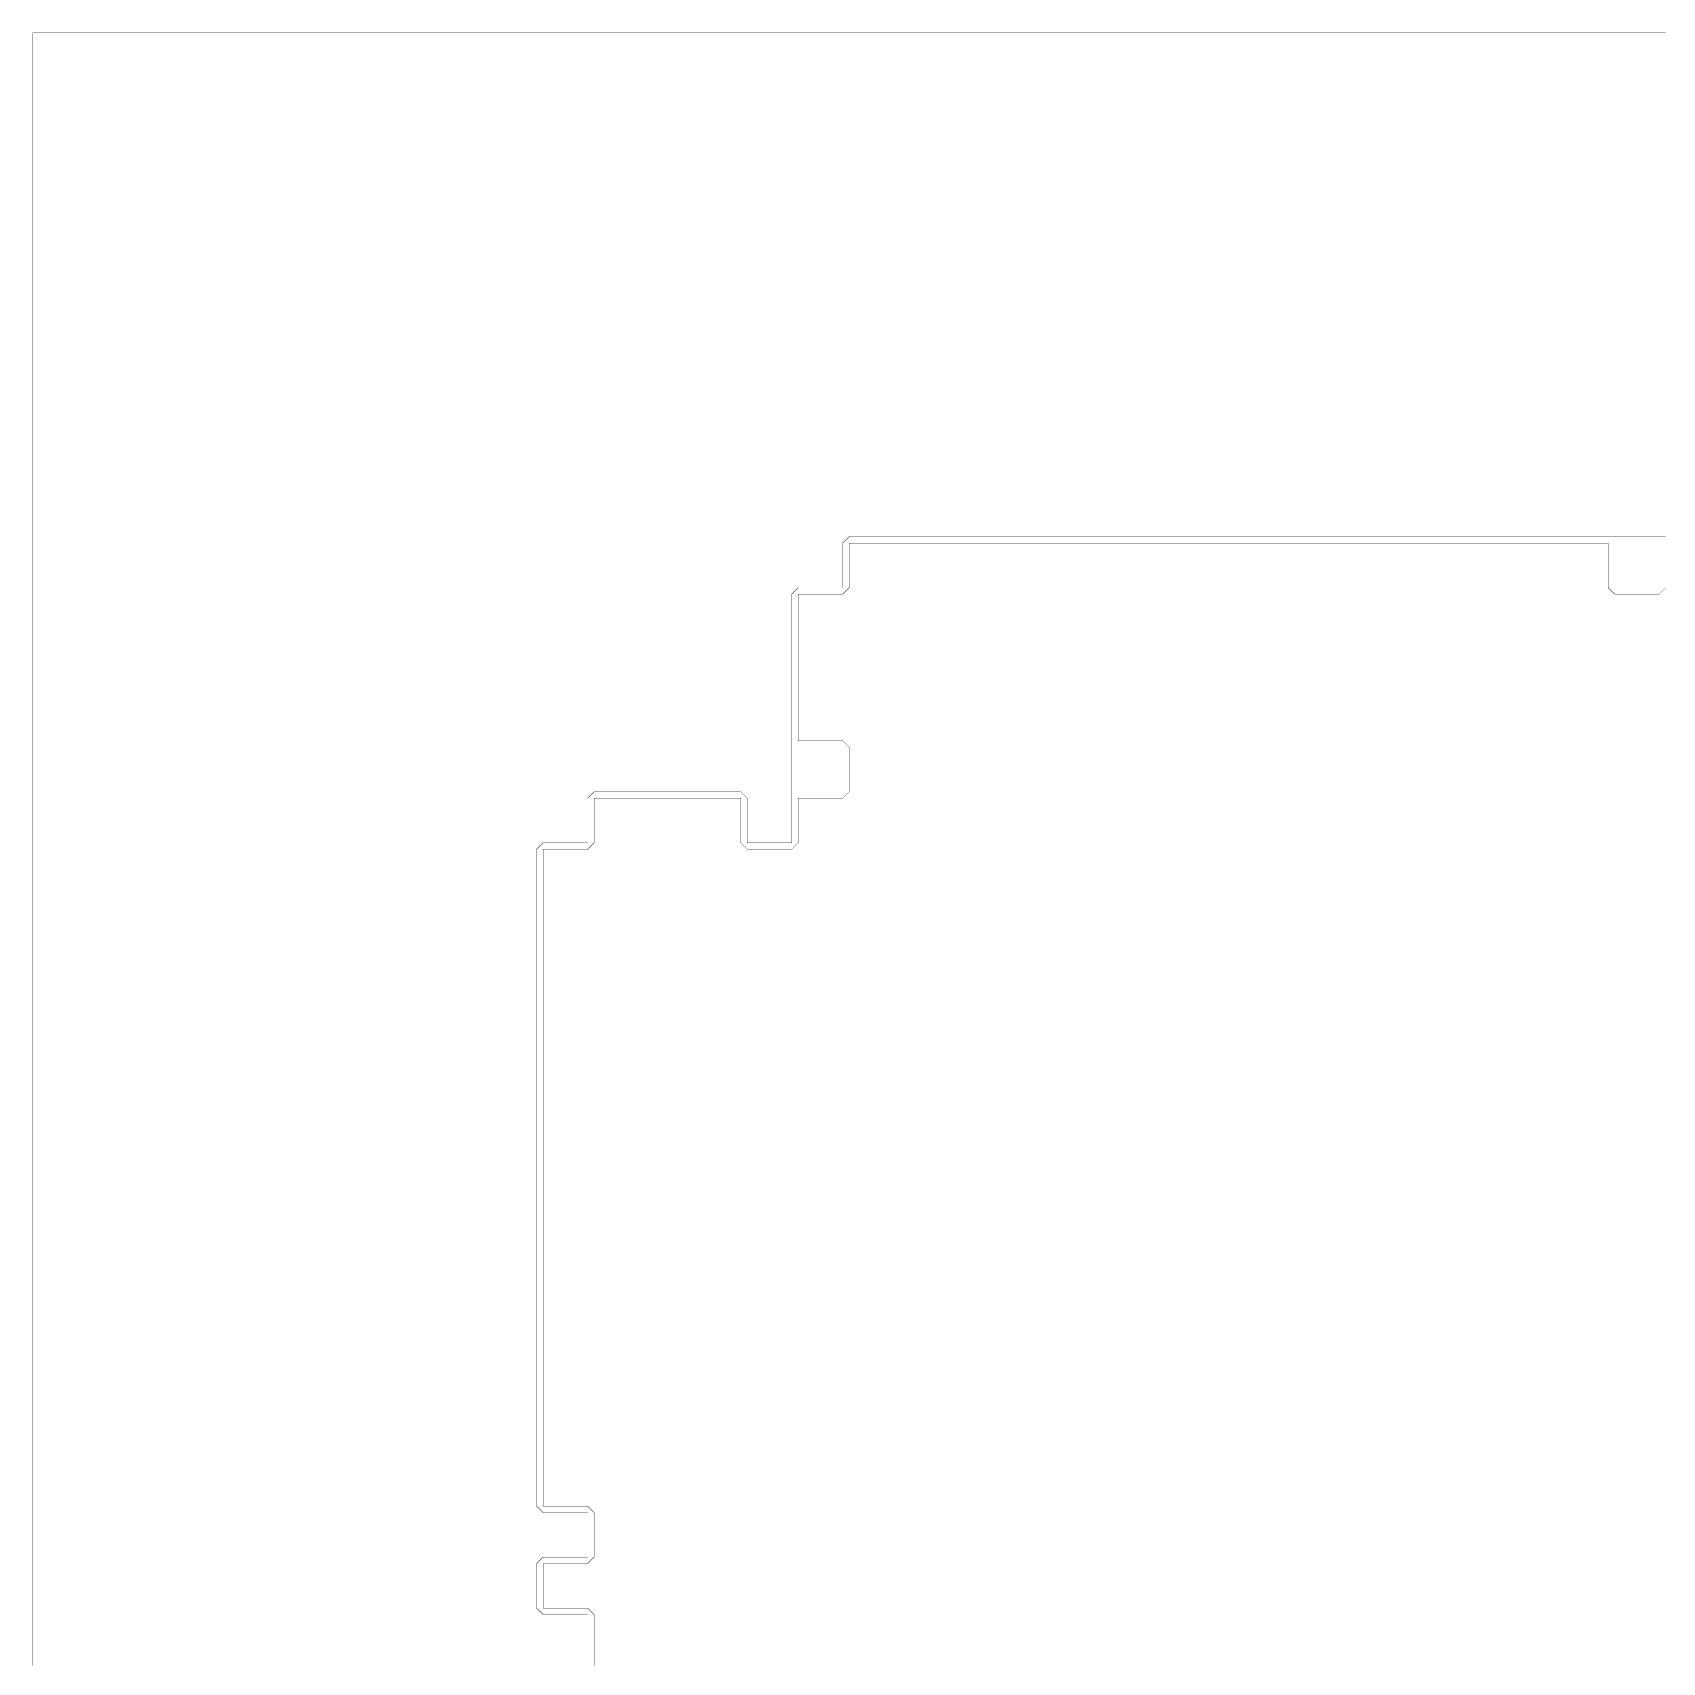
# Model space of a CAD drawing. Header units: metres. Extents: x 0 to 4990, y -4990 to 0.
# Drawn here: x 0 to 2495, y -2495 to 0 of the extents above; entities that cross this region are included whole.
import ezdxf

# ---------------------------------------------------------------- set-up
doc = ezdxf.new("R2010")
doc.units = ezdxf.units.M
doc.layers.add('conductor', color=1, linetype='Continuous')
doc.layers.add('substrate', color=5, linetype='Continuous')

msp = doc.modelspace()

# ---------------------------------------------------------------- linework, layer by layer
at = {"layer": 'conductor', "const_width": 0.5}
msp.add_lwpolyline([(2500, -849.609375), (2490.234375, -859.375), (2480.46875, -859.375), (2470.703125, -859.375), (2460.9375, -859.375), (2451.171875, -859.375), (2441.40625, -859.375), (2431.640625, -859.375), (2421.875, -859.375), (2412.109375, -849.609375), (2412.109375, -839.84375), (2412.109375, -830.078125), (2412.109375, -820.3125), (2412.109375, -810.546875), (2412.109375, -800.78125), (2412.109375, -791.015625), (2412.109375, -781.25), (2402.34375, -781.25), (2392.578125, -781.25), (2382.8125, -781.25), (2373.046875, -781.25), (2363.28125, -781.25), (2353.515625, -781.25), (2343.75, -781.25), (2333.984375, -781.25), (2324.21875, -781.25), (2314.453125, -781.25), (2304.6875, -781.25), (2294.921875, -781.25), (2285.15625, -781.25), (2275.390625, -781.25), (2265.625, -781.25), (2255.859375, -781.25), (2246.09375, -781.25), (2236.328125, -781.25), (2226.5625, -781.25), (2216.796875, -781.25), (2207.03125, -781.25), (2197.265625, -781.25), (2187.5, -781.25), (2177.734375, -781.25), (2167.96875, -781.25), (2158.203125, -781.25), (2148.4375, -781.25), (2138.671875, -781.25), (2128.90625, -781.25), (2119.140625, -781.25), (2109.375, -781.25), (2099.609375, -781.25), (2089.84375, -781.25), (2080.078125, -781.25), (2070.3125, -781.25), (2060.546875, -781.25), (2050.78125, -781.25), (2041.015625, -781.25), (2031.25, -781.25), (2021.484375, -781.25), (2011.71875, -781.25), (2001.953125, -781.25), (1992.1875, -781.25), (1982.421875, -781.25), (1972.65625, -781.25), (1962.890625, -781.25), (1953.125, -781.25), (1943.359375, -781.25), (1933.59375, -781.25), (1923.828125, -781.25), (1914.0625, -781.25), (1904.296875, -781.25), (1894.53125, -781.25), (1884.765625, -781.25), (1875, -781.25), (1865.234375, -781.25), (1855.46875, -781.25), (1845.703125, -781.25), (1835.9375, -781.25), (1826.171875, -781.25), (1816.40625, -781.25), (1806.640625, -781.25), (1796.875, -781.25), (1787.109375, -781.25), (1777.34375, -781.25), (1767.578125, -781.25), (1757.8125, -781.25), (1748.046875, -781.25), (1738.28125, -781.25), (1728.515625, -781.25), (1718.75, -781.25), (1708.984375, -781.25), (1699.21875, -781.25), (1689.453125, -781.25), (1679.6875, -781.25), (1669.921875, -781.25), (1660.15625, -781.25), (1650.390625, -781.25), (1640.625, -781.25), (1630.859375, -781.25), (1621.09375, -781.25), (1611.328125, -781.25), (1601.5625, -781.25), (1591.796875, -781.25), (1582.03125, -781.25), (1572.265625, -781.25), (1562.5, -781.25), (1552.734375, -781.25), (1542.96875, -781.25), (1533.203125, -781.25), (1523.4375, -781.25), (1513.671875, -781.25), (1503.90625, -781.25), (1494.140625, -781.25), (1484.375, -781.25), (1474.609375, -781.25), (1464.84375, -781.25), (1455.078125, -781.25), (1445.3125, -781.25), (1435.546875, -781.25), (1425.78125, -781.25), (1416.015625, -781.25), (1406.25, -781.25), (1396.484375, -781.25), (1386.71875, -781.25), (1376.953125, -781.25), (1367.1875, -781.25), (1357.421875, -781.25), (1347.65625, -781.25), (1337.890625, -781.25), (1328.125, -781.25), (1318.359375, -781.25), (1308.59375, -781.25), (1298.828125, -781.25), (1289.0625, -781.25), (1279.296875, -781.25), (1269.53125, -781.25), (1259.765625, -781.25), (1250, -781.25), (1250, -791.015625), (1250, -800.78125), (1250, -810.546875), (1250, -820.3125), (1250, -830.078125), (1250, -839.84375), (1250, -849.609375), (1240.234375, -859.375), (1230.46875, -859.375), (1220.703125, -859.375), (1210.9375, -859.375), (1201.171875, -859.375), (1191.40625, -859.375), (1181.640625, -859.375), (1171.875, -859.375), (1171.875, -869.140625), (1171.875, -878.90625), (1171.875, -888.671875), (1171.875, -898.4375), (1171.875, -908.203125), (1171.875, -917.96875), (1171.875, -927.734375), (1171.875, -937.5), (1171.875, -947.265625), (1171.875, -957.03125), (1171.875, -966.796875), (1171.875, -976.5625), (1171.875, -986.328125), (1171.875, -996.09375), (1171.875, -1005.859375), (1171.875, -1015.625), (1171.875, -1025.390625), (1171.875, -1035.15625), (1171.875, -1044.921875), (1171.875, -1054.6875), (1171.875, -1064.453125), (1171.875, -1074.21875), (1171.875, -1083.984375), (1181.640625, -1083.984375), (1191.40625, -1083.984375), (1201.171875, -1083.984375), (1210.9375, -1083.984375), (1220.703125, -1083.984375), (1230.46875, -1083.984375), (1240.234375, -1083.984375), (1250, -1093.75), (1250, -1103.515625), (1250, -1113.28125), (1250, -1123.046875), (1250, -1132.8125), (1250, -1142.578125), (1250, -1152.34375), (1250, -1162.109375), (1240.234375, -1171.875), (1230.46875, -1171.875), (1220.703125, -1171.875), (1210.9375, -1171.875), (1201.171875, -1171.875), (1191.40625, -1171.875), (1181.640625, -1171.875), (1171.875, -1171.875), (1171.875, -1181.640625), (1171.875, -1191.40625), (1171.875, -1201.171875), (1171.875, -1210.9375), (1171.875, -1220.703125), (1171.875, -1230.46875), (1171.875, -1240.234375), (1162.109375, -1250), (1152.34375, -1250), (1142.578125, -1250), (1132.8125, -1250), (1123.046875, -1250), (1113.28125, -1250), (1103.515625, -1250), (1093.75, -1250), (1083.984375, -1240.234375), (1083.984375, -1230.46875), (1083.984375, -1220.703125), (1083.984375, -1210.9375), (1083.984375, -1201.171875), (1083.984375, -1191.40625), (1083.984375, -1181.640625), (1083.984375, -1171.875), (1074.21875, -1171.875), (1064.453125, -1171.875), (1054.6875, -1171.875), (1044.921875, -1171.875), (1035.15625, -1171.875), (1025.390625, -1171.875), (1015.625, -1171.875), (1005.859375, -1171.875), (996.09375, -1171.875), (986.328125, -1171.875), (976.5625, -1171.875), (966.796875, -1171.875), (957.03125, -1171.875), (947.265625, -1171.875), (937.5, -1171.875), (927.734375, -1171.875), (917.96875, -1171.875), (908.203125, -1171.875), (898.4375, -1171.875), (888.671875, -1171.875), (878.90625, -1171.875), (869.140625, -1171.875), (859.375, -1171.875), (859.375, -1181.640625), (859.375, -1191.40625), (859.375, -1201.171875), (859.375, -1210.9375), (859.375, -1220.703125), (859.375, -1230.46875), (859.375, -1240.234375), (849.609375, -1250), (839.84375, -1250), (830.078125, -1250), (820.3125, -1250), (810.546875, -1250), (800.78125, -1250), (791.015625, -1250), (781.25, -1250), (781.25, -1259.765625), (781.25, -1269.53125), (781.25, -1279.296875), (781.25, -1289.0625), (781.25, -1298.828125), (781.25, -1308.59375), (781.25, -1318.359375), (781.25, -1328.125), (781.25, -1337.890625), (781.25, -1347.65625), (781.25, -1357.421875), (781.25, -1367.1875), (781.25, -1376.953125), (781.25, -1386.71875), (781.25, -1396.484375), (781.25, -1406.25), (781.25, -1416.015625), (781.25, -1425.78125), (781.25, -1435.546875), (781.25, -1445.3125), (781.25, -1455.078125), (781.25, -1464.84375), (781.25, -1474.609375), (781.25, -1484.375), (781.25, -1494.140625), (781.25, -1503.90625), (781.25, -1513.671875), (781.25, -1523.4375), (781.25, -1533.203125), (781.25, -1542.96875), (781.25, -1552.734375), (781.25, -1562.5), (781.25, -1572.265625), (781.25, -1582.03125), (781.25, -1591.796875), (781.25, -1601.5625), (781.25, -1611.328125), (781.25, -1621.09375), (781.25, -1630.859375), (781.25, -1640.625), (781.25, -1650.390625), (781.25, -1660.15625), (781.25, -1669.921875), (781.25, -1679.6875), (781.25, -1689.453125), (781.25, -1699.21875), (781.25, -1708.984375), (781.25, -1718.75), (781.25, -1728.515625), (781.25, -1738.28125), (781.25, -1748.046875), (781.25, -1757.8125), (781.25, -1767.578125), (781.25, -1777.34375), (781.25, -1787.109375), (781.25, -1796.875), (781.25, -1806.640625), (781.25, -1816.40625), (781.25, -1826.171875), (781.25, -1835.9375), (781.25, -1845.703125), (781.25, -1855.46875), (781.25, -1865.234375), (781.25, -1875), (781.25, -1884.765625), (781.25, -1894.53125), (781.25, -1904.296875), (781.25, -1914.0625), (781.25, -1923.828125), (781.25, -1933.59375), (781.25, -1943.359375), (781.25, -1953.125), (781.25, -1962.890625), (781.25, -1972.65625), (781.25, -1982.421875), (781.25, -1992.1875), (781.25, -2001.953125), (781.25, -2011.71875), (781.25, -2021.484375), (781.25, -2031.25), (781.25, -2041.015625), (781.25, -2050.78125), (781.25, -2060.546875), (781.25, -2070.3125), (781.25, -2080.078125), (781.25, -2089.84375), (781.25, -2099.609375), (781.25, -2109.375), (781.25, -2119.140625), (781.25, -2128.90625), (781.25, -2138.671875), (781.25, -2148.4375), (781.25, -2158.203125), (781.25, -2167.96875), (781.25, -2177.734375), (781.25, -2187.5), (781.25, -2197.265625), (781.25, -2207.03125), (781.25, -2216.796875), (781.25, -2226.5625), (781.25, -2236.328125), (781.25, -2246.09375), (781.25, -2255.859375), (791.015625, -2255.859375), (800.78125, -2255.859375), (810.546875, -2255.859375), (820.3125, -2255.859375), (830.078125, -2255.859375), (839.84375, -2255.859375), (849.609375, -2255.859375), (859.375, -2265.625), (859.375, -2275.390625), (859.375, -2285.15625), (859.375, -2294.921875), (859.375, -2304.6875), (859.375, -2314.453125), (859.375, -2324.21875), (859.375, -2333.984375), (849.609375, -2343.75), (839.84375, -2343.75), (830.078125, -2343.75), (820.3125, -2343.75), (810.546875, -2343.75), (800.78125, -2343.75), (791.015625, -2343.75), (781.25, -2343.75), (781.25, -2353.515625), (781.25, -2363.28125), (781.25, -2373.046875), (781.25, -2382.8125), (781.25, -2392.578125), (781.25, -2402.34375), (781.25, -2412.109375), (791.015625, -2412.109375), (800.78125, -2412.109375), (810.546875, -2412.109375), (820.3125, -2412.109375), (830.078125, -2412.109375), (839.84375, -2412.109375), (849.609375, -2412.109375), (859.375, -2421.875), (859.375, -2431.640625), (859.375, -2441.40625), (859.375, -2451.171875), (859.375, -2460.9375), (859.375, -2470.703125), (859.375, -2480.46875), (859.375, -2490.234375), (859.375, -2500)], dxfattribs=at)
at = {"layer": 'substrate', "const_width": 0.5}
for points in [[(2500, 0), (2490.234375, 0), (2480.46875, 0), (2470.703125, 0), (2460.9375, 0), (2451.171875, 0), (2441.40625, 0), (2431.640625, 0), (2421.875, 0), (2412.109375, 0), (2402.34375, 0), (2392.578125, 0), (2382.8125, 0), (2373.046875, 0), (2363.28125, 0), (2353.515625, 0), (2343.75, 0), (2333.984375, 0), (2324.21875, 0), (2314.453125, 0), (2304.6875, 0), (2294.921875, 0), (2285.15625, 0), (2275.390625, 0), (2265.625, 0), (2255.859375, 0), (2246.09375, 0), (2236.328125, 0), (2226.5625, 0), (2216.796875, 0), (2207.03125, 0), (2197.265625, 0), (2187.5, 0), (2177.734375, 0), (2167.96875, 0), (2158.203125, 0), (2148.4375, 0), (2138.671875, 0), (2128.90625, 0), (2119.140625, 0), (2109.375, 0), (2099.609375, 0), (2089.84375, 0), (2080.078125, 0), (2070.3125, 0), (2060.546875, 0), (2050.78125, 0), (2041.015625, 0), (2031.25, 0), (2021.484375, 0), (2011.71875, 0), (2001.953125, 0), (1992.1875, 0), (1982.421875, 0), (1972.65625, 0), (1962.890625, 0), (1953.125, 0), (1943.359375, 0), (1933.59375, 0), (1923.828125, 0), (1914.0625, 0), (1904.296875, 0), (1894.53125, 0), (1884.765625, 0), (1875, 0), (1865.234375, 0), (1855.46875, 0), (1845.703125, 0), (1835.9375, 0), (1826.171875, 0), (1816.40625, 0), (1806.640625, 0), (1796.875, 0), (1787.109375, 0), (1777.34375, 0), (1767.578125, 0), (1757.8125, 0), (1748.046875, 0), (1738.28125, 0), (1728.515625, 0), (1718.75, 0), (1708.984375, 0), (1699.21875, 0), (1689.453125, 0), (1679.6875, 0), (1669.921875, 0), (1660.15625, 0), (1650.390625, 0), (1640.625, 0), (1630.859375, 0), (1621.09375, 0), (1611.328125, 0), (1601.5625, 0), (1591.796875, 0), (1582.03125, 0), (1572.265625, 0), (1562.5, 0), (1552.734375, 0), (1542.96875, 0), (1533.203125, 0), (1523.4375, 0), (1513.671875, 0), (1503.90625, 0), (1494.140625, 0), (1484.375, 0), (1474.609375, 0), (1464.84375, 0), (1455.078125, 0), (1445.3125, 0), (1435.546875, 0), (1425.78125, 0), (1416.015625, 0), (1406.25, 0), (1396.484375, 0), (1386.71875, 0), (1376.953125, 0), (1367.1875, 0), (1357.421875, 0), (1347.65625, 0), (1337.890625, 0), (1328.125, 0), (1318.359375, 0), (1308.59375, 0), (1298.828125, 0), (1289.0625, 0), (1279.296875, 0), (1269.53125, 0), (1259.765625, 0), (1250, 0), (1240.234375, 0), (1230.46875, 0), (1220.703125, 0), (1210.9375, 0), (1201.171875, 0), (1191.40625, 0), (1181.640625, 0), (1171.875, 0), (1162.109375, 0), (1152.34375, 0), (1142.578125, 0), (1132.8125, 0), (1123.046875, 0), (1113.28125, 0), (1103.515625, 0), (1093.75, 0), (1083.984375, 0), (1074.21875, 0), (1064.453125, 0), (1054.6875, 0), (1044.921875, 0), (1035.15625, 0), (1025.390625, 0), (1015.625, 0), (1005.859375, 0), (996.09375, 0), (986.328125, 0), (976.5625, 0), (966.796875, 0), (957.03125, 0), (947.265625, 0), (937.5, 0), (927.734375, 0), (917.96875, 0), (908.203125, 0), (898.4375, 0), (888.671875, 0), (878.90625, 0), (869.140625, 0), (859.375, 0), (849.609375, 0), (839.84375, 0), (830.078125, 0), (820.3125, 0), (810.546875, 0), (800.78125, 0), (791.015625, 0), (781.25, 0), (771.484375, 0), (761.71875, 0), (751.953125, 0), (742.1875, 0), (732.421875, 0), (722.65625, 0), (712.890625, 0), (703.125, 0), (693.359375, 0), (683.59375, 0), (673.828125, 0), (664.0625, 0), (654.296875, 0), (644.53125, 0), (634.765625, 0), (625, 0), (615.234375, 0), (605.46875, 0), (595.703125, 0), (585.9375, 0), (576.171875, 0), (566.40625, 0), (556.640625, 0), (546.875, 0), (537.109375, 0), (527.34375, 0), (517.578125, 0), (507.8125, 0), (498.046875, 0), (488.28125, 0), (478.515625, 0), (468.75, 0), (458.984375, 0), (449.21875, 0), (439.453125, 0), (429.6875, 0), (419.921875, 0), (410.15625, 0), (400.390625, 0), (390.625, 0), (380.859375, 0), (371.09375, 0), (361.328125, 0), (351.5625, 0), (341.796875, 0), (332.03125, 0), (322.265625, 0), (312.5, 0), (302.734375, 0), (292.96875, 0), (283.203125, 0), (273.4375, 0), (263.671875, 0), (253.90625, 0), (244.140625, 0), (234.375, 0), (224.609375, 0), (214.84375, 0), (205.078125, 0), (195.3125, 0), (185.546875, 0), (175.78125, 0), (166.015625, 0), (156.25, 0), (146.484375, 0), (136.71875, 0), (126.953125, 0), (117.1875, 0), (107.421875, 0), (97.65625, 0), (87.890625, 0), (78.125, 0), (68.359375, 0), (58.59375, 0), (48.828125, 0), (39.0625, 0), (29.296875, 0), (19.53125, 0), (9.765625, 0), (0, 0), (0, -9.765625), (0, -19.53125), (0, -29.296875), (0, -39.0625), (0, -48.828125), (0, -58.59375), (0, -68.359375), (0, -78.125), (0, -87.890625), (0, -97.65625), (0, -107.421875), (0, -117.1875), (0, -126.953125), (0, -136.71875), (0, -146.484375), (0, -156.25), (0, -166.015625), (0, -175.78125), (0, -185.546875), (0, -195.3125), (0, -205.078125), (0, -214.84375), (0, -224.609375), (0, -234.375), (0, -244.140625), (0, -253.90625), (0, -263.671875), (0, -273.4375), (0, -283.203125), (0, -292.96875), (0, -302.734375), (0, -312.5), (0, -322.265625), (0, -332.03125), (0, -341.796875), (0, -351.5625), (0, -361.328125), (0, -371.09375), (0, -380.859375), (0, -390.625), (0, -400.390625), (0, -410.15625), (0, -419.921875), (0, -429.6875), (0, -439.453125), (0, -449.21875), (0, -458.984375), (0, -468.75), (0, -478.515625), (0, -488.28125), (0, -498.046875), (0, -507.8125), (0, -517.578125), (0, -527.34375), (0, -537.109375), (0, -546.875), (0, -556.640625), (0, -566.40625), (0, -576.171875), (0, -585.9375), (0, -595.703125), (0, -605.46875), (0, -615.234375), (0, -625), (0, -634.765625), (0, -644.53125), (0, -654.296875), (0, -664.0625), (0, -673.828125), (0, -683.59375), (0, -693.359375), (0, -703.125), (0, -712.890625), (0, -722.65625), (0, -732.421875), (0, -742.1875), (0, -751.953125), (0, -761.71875), (0, -771.484375), (0, -781.25), (0, -791.015625), (0, -800.78125), (0, -810.546875), (0, -820.3125), (0, -830.078125), (0, -839.84375), (0, -849.609375), (0, -859.375), (0, -869.140625), (0, -878.90625), (0, -888.671875), (0, -898.4375), (0, -908.203125), (0, -917.96875), (0, -927.734375), (0, -937.5), (0, -947.265625), (0, -957.03125), (0, -966.796875), (0, -976.5625), (0, -986.328125), (0, -996.09375), (0, -1005.859375), (0, -1015.625), (0, -1025.390625), (0, -1035.15625), (0, -1044.921875), (0, -1054.6875), (0, -1064.453125), (0, -1074.21875), (0, -1083.984375), (0, -1093.75), (0, -1103.515625), (0, -1113.28125), (0, -1123.046875), (0, -1132.8125), (0, -1142.578125), (0, -1152.34375), (0, -1162.109375), (0, -1171.875), (0, -1181.640625), (0, -1191.40625), (0, -1201.171875), (0, -1210.9375), (0, -1220.703125), (0, -1230.46875), (0, -1240.234375), (0, -1250), (0, -1259.765625), (0, -1269.53125), (0, -1279.296875), (0, -1289.0625), (0, -1298.828125), (0, -1308.59375), (0, -1318.359375), (0, -1328.125), (0, -1337.890625), (0, -1347.65625), (0, -1357.421875), (0, -1367.1875), (0, -1376.953125), (0, -1386.71875), (0, -1396.484375), (0, -1406.25), (0, -1416.015625), (0, -1425.78125), (0, -1435.546875), (0, -1445.3125), (0, -1455.078125), (0, -1464.84375), (0, -1474.609375), (0, -1484.375), (0, -1494.140625), (0, -1503.90625), (0, -1513.671875), (0, -1523.4375), (0, -1533.203125), (0, -1542.96875), (0, -1552.734375), (0, -1562.5), (0, -1572.265625), (0, -1582.03125), (0, -1591.796875), (0, -1601.5625), (0, -1611.328125), (0, -1621.09375), (0, -1630.859375), (0, -1640.625), (0, -1650.390625), (0, -1660.15625), (0, -1669.921875), (0, -1679.6875), (0, -1689.453125), (0, -1699.21875), (0, -1708.984375), (0, -1718.75), (0, -1728.515625), (0, -1738.28125), (0, -1748.046875), (0, -1757.8125), (0, -1767.578125), (0, -1777.34375), (0, -1787.109375), (0, -1796.875), (0, -1806.640625), (0, -1816.40625), (0, -1826.171875), (0, -1835.9375), (0, -1845.703125), (0, -1855.46875), (0, -1865.234375), (0, -1875), (0, -1884.765625), (0, -1894.53125), (0, -1904.296875), (0, -1914.0625), (0, -1923.828125), (0, -1933.59375), (0, -1943.359375), (0, -1953.125), (0, -1962.890625), (0, -1972.65625), (0, -1982.421875), (0, -1992.1875), (0, -2001.953125), (0, -2011.71875), (0, -2021.484375), (0, -2031.25), (0, -2041.015625), (0, -2050.78125), (0, -2060.546875), (0, -2070.3125), (0, -2080.078125), (0, -2089.84375), (0, -2099.609375), (0, -2109.375), (0, -2119.140625), (0, -2128.90625), (0, -2138.671875), (0, -2148.4375), (0, -2158.203125), (0, -2167.96875), (0, -2177.734375), (0, -2187.5), (0, -2197.265625), (0, -2207.03125), (0, -2216.796875), (0, -2226.5625), (0, -2236.328125), (0, -2246.09375), (0, -2255.859375), (0, -2265.625), (0, -2275.390625), (0, -2285.15625), (0, -2294.921875), (0, -2304.6875), (0, -2314.453125), (0, -2324.21875), (0, -2333.984375), (0, -2343.75), (0, -2353.515625), (0, -2363.28125), (0, -2373.046875), (0, -2382.8125), (0, -2392.578125), (0, -2402.34375), (0, -2412.109375), (0, -2421.875), (0, -2431.640625), (0, -2441.40625), (0, -2451.171875), (0, -2460.9375), (0, -2470.703125), (0, -2480.46875), (0, -2490.234375), (0, -2500)], [(849.609375, -2500), (849.609375, -2490.234375), (849.609375, -2480.46875), (849.609375, -2470.703125), (849.609375, -2460.9375), (849.609375, -2451.171875), (849.609375, -2441.40625), (849.609375, -2431.640625), (849.609375, -2421.875), (839.84375, -2421.875), (830.078125, -2421.875), (820.3125, -2421.875), (810.546875, -2421.875), (800.78125, -2421.875), (791.015625, -2421.875), (781.25, -2421.875), (771.484375, -2412.109375), (771.484375, -2402.34375), (771.484375, -2392.578125), (771.484375, -2382.8125), (771.484375, -2373.046875), (771.484375, -2363.28125), (771.484375, -2353.515625), (771.484375, -2343.75), (781.25, -2333.984375), (791.015625, -2333.984375), (800.78125, -2333.984375), (810.546875, -2333.984375), (820.3125, -2333.984375), (830.078125, -2333.984375), (839.84375, -2333.984375), (849.609375, -2333.984375), (849.609375, -2324.21875), (849.609375, -2314.453125), (849.609375, -2304.6875), (849.609375, -2294.921875), (849.609375, -2285.15625), (849.609375, -2275.390625), (849.609375, -2265.625), (839.84375, -2265.625), (830.078125, -2265.625), (820.3125, -2265.625), (810.546875, -2265.625), (800.78125, -2265.625), (791.015625, -2265.625), (781.25, -2265.625), (771.484375, -2255.859375), (771.484375, -2246.09375), (771.484375, -2236.328125), (771.484375, -2226.5625), (771.484375, -2216.796875), (771.484375, -2207.03125), (771.484375, -2197.265625), (771.484375, -2187.5), (771.484375, -2177.734375), (771.484375, -2167.96875), (771.484375, -2158.203125), (771.484375, -2148.4375), (771.484375, -2138.671875), (771.484375, -2128.90625), (771.484375, -2119.140625), (771.484375, -2109.375), (771.484375, -2099.609375), (771.484375, -2089.84375), (771.484375, -2080.078125), (771.484375, -2070.3125), (771.484375, -2060.546875), (771.484375, -2050.78125), (771.484375, -2041.015625), (771.484375, -2031.25), (771.484375, -2021.484375), (771.484375, -2011.71875), (771.484375, -2001.953125), (771.484375, -1992.1875), (771.484375, -1982.421875), (771.484375, -1972.65625), (771.484375, -1962.890625), (771.484375, -1953.125), (771.484375, -1943.359375), (771.484375, -1933.59375), (771.484375, -1923.828125), (771.484375, -1914.0625), (771.484375, -1904.296875), (771.484375, -1894.53125), (771.484375, -1884.765625), (771.484375, -1875), (771.484375, -1865.234375), (771.484375, -1855.46875), (771.484375, -1845.703125), (771.484375, -1835.9375), (771.484375, -1826.171875), (771.484375, -1816.40625), (771.484375, -1806.640625), (771.484375, -1796.875), (771.484375, -1787.109375), (771.484375, -1777.34375), (771.484375, -1767.578125), (771.484375, -1757.8125), (771.484375, -1748.046875), (771.484375, -1738.28125), (771.484375, -1728.515625), (771.484375, -1718.75), (771.484375, -1708.984375), (771.484375, -1699.21875), (771.484375, -1689.453125), (771.484375, -1679.6875), (771.484375, -1669.921875), (771.484375, -1660.15625), (771.484375, -1650.390625), (771.484375, -1640.625), (771.484375, -1630.859375), (771.484375, -1621.09375), (771.484375, -1611.328125), (771.484375, -1601.5625), (771.484375, -1591.796875), (771.484375, -1582.03125), (771.484375, -1572.265625), (771.484375, -1562.5), (771.484375, -1552.734375), (771.484375, -1542.96875), (771.484375, -1533.203125), (771.484375, -1523.4375), (771.484375, -1513.671875), (771.484375, -1503.90625), (771.484375, -1494.140625), (771.484375, -1484.375), (771.484375, -1474.609375), (771.484375, -1464.84375), (771.484375, -1455.078125), (771.484375, -1445.3125), (771.484375, -1435.546875), (771.484375, -1425.78125), (771.484375, -1416.015625), (771.484375, -1406.25), (771.484375, -1396.484375), (771.484375, -1386.71875), (771.484375, -1376.953125), (771.484375, -1367.1875), (771.484375, -1357.421875), (771.484375, -1347.65625), (771.484375, -1337.890625), (771.484375, -1328.125), (771.484375, -1318.359375), (771.484375, -1308.59375), (771.484375, -1298.828125), (771.484375, -1289.0625), (771.484375, -1279.296875), (771.484375, -1269.53125), (771.484375, -1259.765625), (771.484375, -1250), (781.25, -1240.234375), (791.015625, -1240.234375), (800.78125, -1240.234375), (810.546875, -1240.234375), (820.3125, -1240.234375), (830.078125, -1240.234375), (839.84375, -1240.234375), (849.609375, -1240.234375), (849.609375, -1230.46875), (849.609375, -1220.703125), (849.609375, -1210.9375), (849.609375, -1201.171875), (849.609375, -1191.40625), (849.609375, -1181.640625), (849.609375, -1171.875), (859.375, -1162.109375), (869.140625, -1162.109375), (878.90625, -1162.109375), (888.671875, -1162.109375), (898.4375, -1162.109375), (908.203125, -1162.109375), (917.96875, -1162.109375), (927.734375, -1162.109375), (937.5, -1162.109375), (947.265625, -1162.109375), (957.03125, -1162.109375), (966.796875, -1162.109375), (976.5625, -1162.109375), (986.328125, -1162.109375), (996.09375, -1162.109375), (1005.859375, -1162.109375), (1015.625, -1162.109375), (1025.390625, -1162.109375), (1035.15625, -1162.109375), (1044.921875, -1162.109375), (1054.6875, -1162.109375), (1064.453125, -1162.109375), (1074.21875, -1162.109375), (1083.984375, -1162.109375), (1093.75, -1171.875), (1093.75, -1181.640625), (1093.75, -1191.40625), (1093.75, -1201.171875), (1093.75, -1210.9375), (1093.75, -1220.703125), (1093.75, -1230.46875), (1093.75, -1240.234375), (1103.515625, -1240.234375), (1113.28125, -1240.234375), (1123.046875, -1240.234375), (1132.8125, -1240.234375), (1142.578125, -1240.234375), (1152.34375, -1240.234375), (1162.109375, -1240.234375), (1162.109375, -1230.46875), (1162.109375, -1220.703125), (1162.109375, -1210.9375), (1162.109375, -1201.171875), (1162.109375, -1191.40625), (1162.109375, -1181.640625), (1162.109375, -1171.875), (1162.109375, -1162.109375), (1162.109375, -1152.34375), (1162.109375, -1142.578125), (1162.109375, -1132.8125), (1162.109375, -1123.046875), (1162.109375, -1113.28125), (1162.109375, -1103.515625), (1162.109375, -1093.75), (1162.109375, -1083.984375), (1162.109375, -1074.21875), (1162.109375, -1064.453125), (1162.109375, -1054.6875), (1162.109375, -1044.921875), (1162.109375, -1035.15625), (1162.109375, -1025.390625), (1162.109375, -1015.625), (1162.109375, -1005.859375), (1162.109375, -996.09375), (1162.109375, -986.328125), (1162.109375, -976.5625), (1162.109375, -966.796875), (1162.109375, -957.03125), (1162.109375, -947.265625), (1162.109375, -937.5), (1162.109375, -927.734375), (1162.109375, -917.96875), (1162.109375, -908.203125), (1162.109375, -898.4375), (1162.109375, -888.671875), (1162.109375, -878.90625), (1162.109375, -869.140625), (1162.109375, -859.375), (1171.875, -849.609375), (1181.640625, -849.609375), (1191.40625, -849.609375), (1201.171875, -849.609375), (1210.9375, -849.609375), (1220.703125, -849.609375), (1230.46875, -849.609375), (1240.234375, -849.609375), (1240.234375, -839.84375), (1240.234375, -830.078125), (1240.234375, -820.3125), (1240.234375, -810.546875), (1240.234375, -800.78125), (1240.234375, -791.015625), (1240.234375, -781.25), (1250, -771.484375), (1259.765625, -771.484375), (1269.53125, -771.484375), (1279.296875, -771.484375), (1289.0625, -771.484375), (1298.828125, -771.484375), (1308.59375, -771.484375), (1318.359375, -771.484375), (1328.125, -771.484375), (1337.890625, -771.484375), (1347.65625, -771.484375), (1357.421875, -771.484375), (1367.1875, -771.484375), (1376.953125, -771.484375), (1386.71875, -771.484375), (1396.484375, -771.484375), (1406.25, -771.484375), (1416.015625, -771.484375), (1425.78125, -771.484375), (1435.546875, -771.484375), (1445.3125, -771.484375), (1455.078125, -771.484375), (1464.84375, -771.484375), (1474.609375, -771.484375), (1484.375, -771.484375), (1494.140625, -771.484375), (1503.90625, -771.484375), (1513.671875, -771.484375), (1523.4375, -771.484375), (1533.203125, -771.484375), (1542.96875, -771.484375), (1552.734375, -771.484375), (1562.5, -771.484375), (1572.265625, -771.484375), (1582.03125, -771.484375), (1591.796875, -771.484375), (1601.5625, -771.484375), (1611.328125, -771.484375), (1621.09375, -771.484375), (1630.859375, -771.484375), (1640.625, -771.484375), (1650.390625, -771.484375), (1660.15625, -771.484375), (1669.921875, -771.484375), (1679.6875, -771.484375), (1689.453125, -771.484375), (1699.21875, -771.484375), (1708.984375, -771.484375), (1718.75, -771.484375), (1728.515625, -771.484375), (1738.28125, -771.484375), (1748.046875, -771.484375), (1757.8125, -771.484375), (1767.578125, -771.484375), (1777.34375, -771.484375), (1787.109375, -771.484375), (1796.875, -771.484375), (1806.640625, -771.484375), (1816.40625, -771.484375), (1826.171875, -771.484375), (1835.9375, -771.484375), (1845.703125, -771.484375), (1855.46875, -771.484375), (1865.234375, -771.484375), (1875, -771.484375), (1884.765625, -771.484375), (1894.53125, -771.484375), (1904.296875, -771.484375), (1914.0625, -771.484375), (1923.828125, -771.484375), (1933.59375, -771.484375), (1943.359375, -771.484375), (1953.125, -771.484375), (1962.890625, -771.484375), (1972.65625, -771.484375), (1982.421875, -771.484375), (1992.1875, -771.484375), (2001.953125, -771.484375), (2011.71875, -771.484375), (2021.484375, -771.484375), (2031.25, -771.484375), (2041.015625, -771.484375), (2050.78125, -771.484375), (2060.546875, -771.484375), (2070.3125, -771.484375), (2080.078125, -771.484375), (2089.84375, -771.484375), (2099.609375, -771.484375), (2109.375, -771.484375), (2119.140625, -771.484375), (2128.90625, -771.484375), (2138.671875, -771.484375), (2148.4375, -771.484375), (2158.203125, -771.484375), (2167.96875, -771.484375), (2177.734375, -771.484375), (2187.5, -771.484375), (2197.265625, -771.484375), (2207.03125, -771.484375), (2216.796875, -771.484375), (2226.5625, -771.484375), (2236.328125, -771.484375), (2246.09375, -771.484375), (2255.859375, -771.484375), (2265.625, -771.484375), (2275.390625, -771.484375), (2285.15625, -771.484375), (2294.921875, -771.484375), (2304.6875, -771.484375), (2314.453125, -771.484375), (2324.21875, -771.484375), (2333.984375, -771.484375), (2343.75, -771.484375), (2353.515625, -771.484375), (2363.28125, -771.484375), (2373.046875, -771.484375), (2382.8125, -771.484375), (2392.578125, -771.484375), (2402.34375, -771.484375), (2412.109375, -771.484375), (2421.875, -771.484375), (2431.640625, -771.484375), (2441.40625, -771.484375), (2451.171875, -771.484375), (2460.9375, -771.484375), (2470.703125, -771.484375), (2480.46875, -771.484375), (2490.234375, -771.484375), (2500, -771.484375)]]:
    msp.add_lwpolyline(points, dxfattribs=at)

doc.saveas('drawing.dxf')
